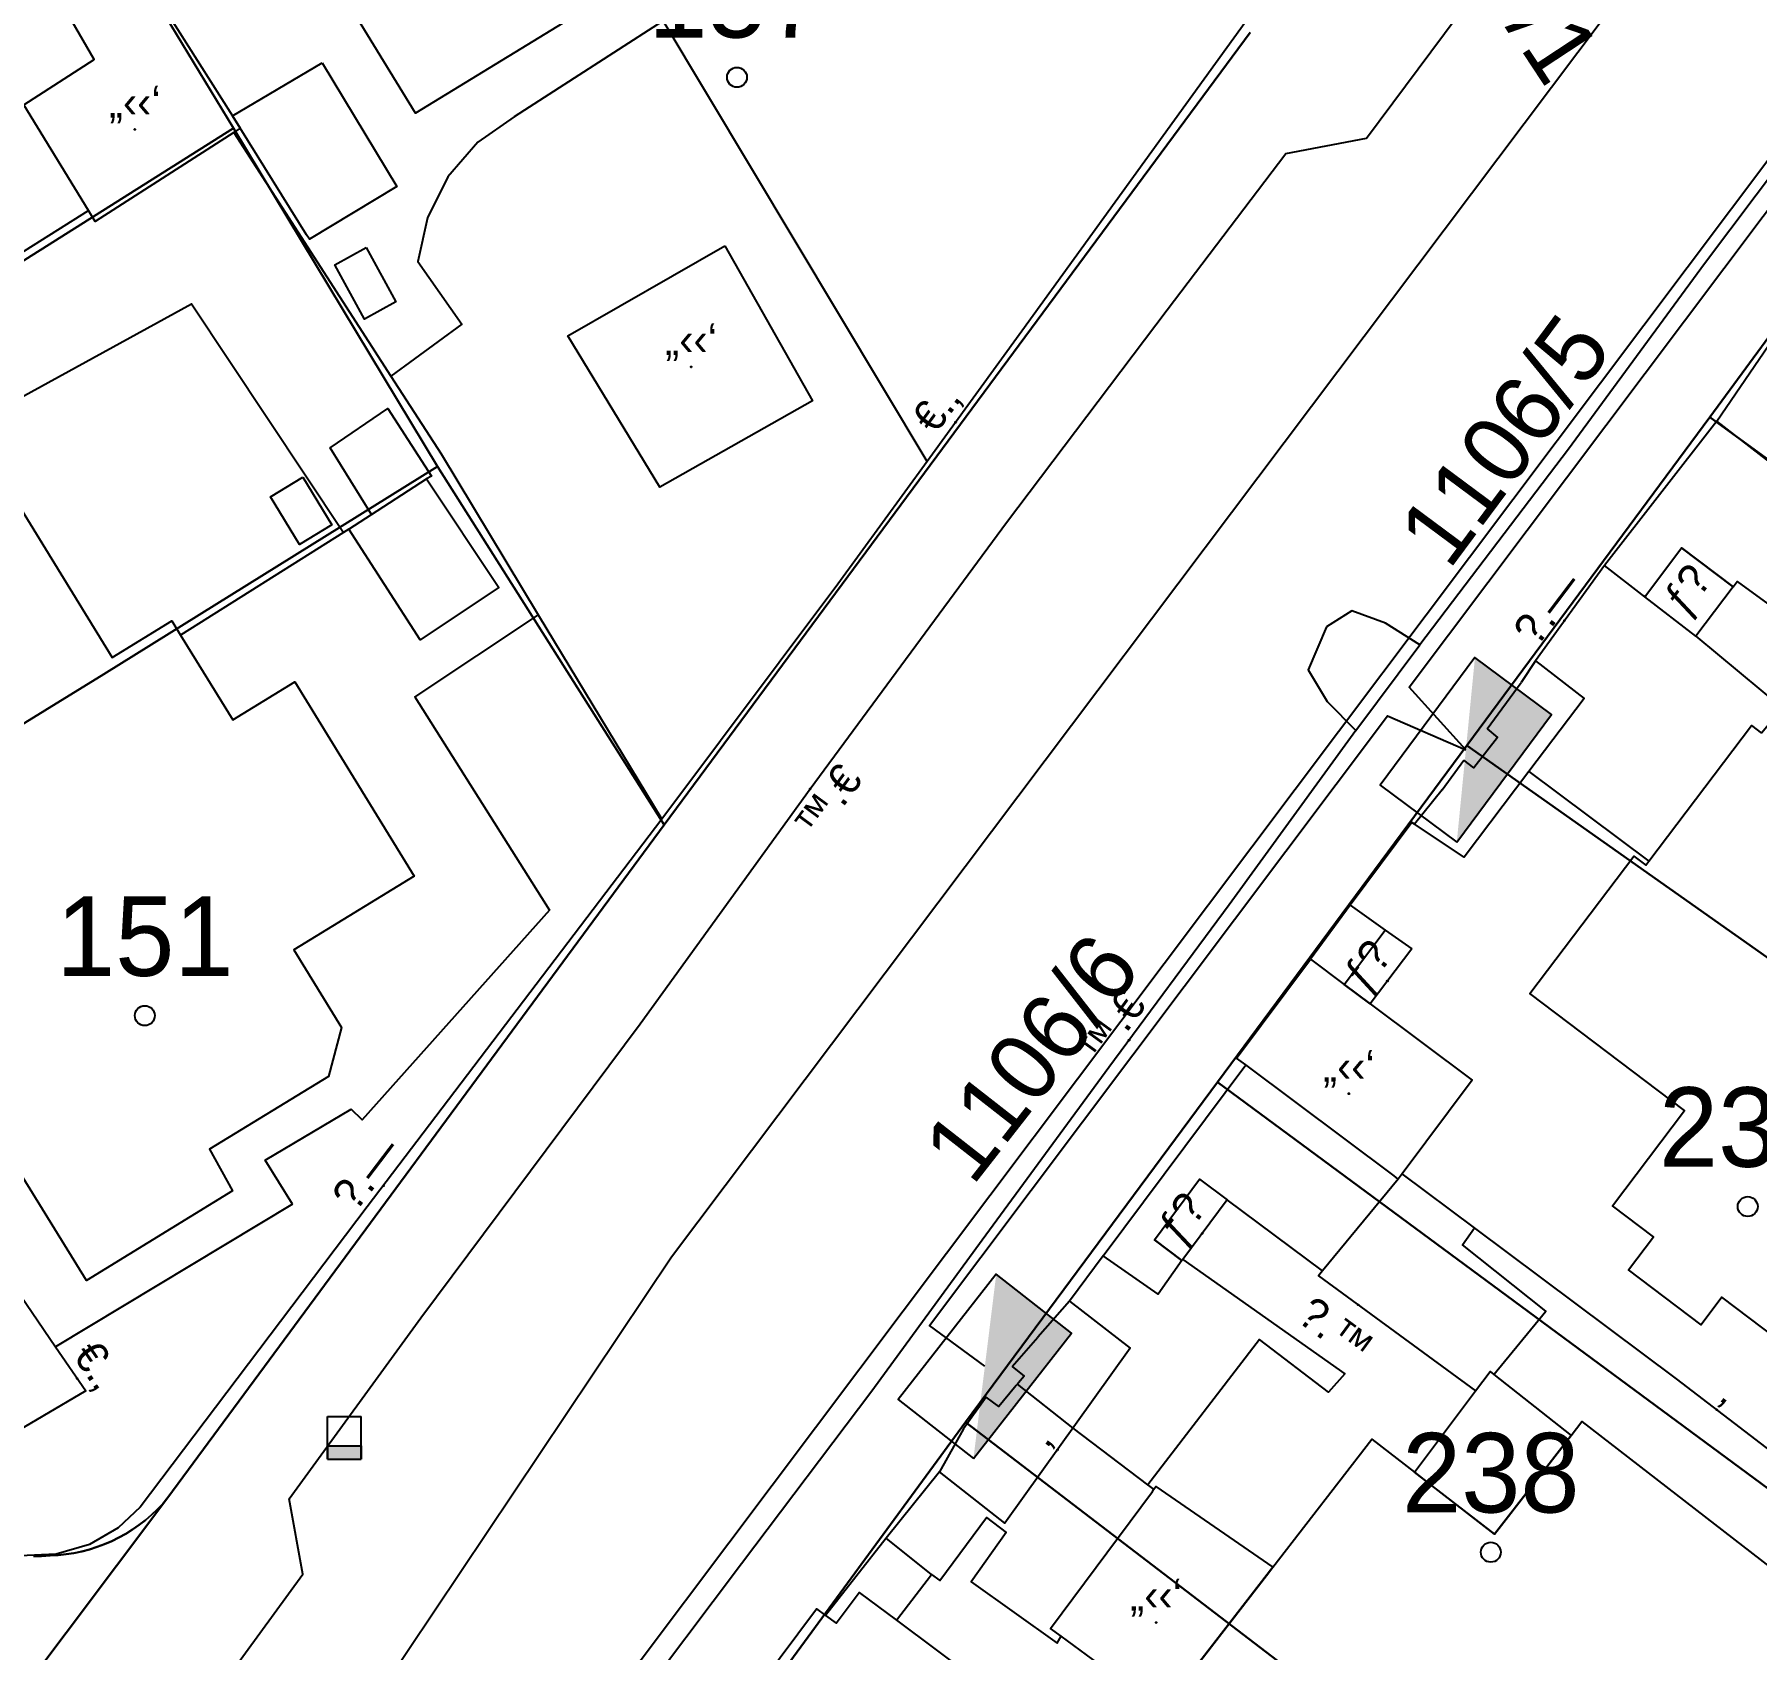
# Model space of a CAD drawing. Header units: metres. Extents: x 218299 to 220222, y 572714 to 574340.
# Drawn here: x 219218.68 to 219261.99, y 573309.25 to 573349.88 of the extents above; entities that cross this region are included whole.
import ezdxf
from ezdxf.enums import TextEntityAlignment as Align

# ---------------------------------------------------------------- set-up
doc = ezdxf.new("R2010")
doc.units = ezdxf.units.M
doc.header["$MEASUREMENT"] = 0
for name, color, linetype in [('1602', 44, 'Continuous'), ('1603', 44, 'Continuous'), ('6091', 102, 'CABLEUNDEXIST03'), ('6151', 102, 'CABLEUNDEXIST03'), ('6261', 7, 'Continuous'), ('A_POINTS', 2, 'Continuous'), ('M2200', 253, 'Continuous'), ('M2207', 253, 'Continuous'), ('M2401', 7, 'Continuous'), ('M2404', 7, 'Continuous'), ('M2407', 253, 'Continuous'), ('M2408', 253, 'Continuous'), ('M2412', 253, 'Continuous'), ('M2420', 253, 'Continuous'), ('M2601', 253, 'Continuous'), ('M2602', 253, 'Continuous'), ('M2605', 253, 'Continuous'), ('M5235', 253, 'Continuous')]:
    doc.layers.add(name, color=color, linetype=linetype)
doc.styles.add('HEBTXT', font='HEBTXT')
doc.styles.add('MAVAT_HEBTXT', font='HEBTXT')
doc.linetypes.add('CABLEUNDEXIST03', pattern='A,3.5,[222,elecad.shx,S=0.01,R=0,X=0,Y=0],1.5', length=5)

# ---------------------------------------------------------------- blocks, each defined once
blk = doc.blocks.new('6261')
blk.add_lwpolyline([(-2, -1.2), (2, -1.2), (2, 1.2), (-2, 1.2)], close=True)
at = {"color": 0}
blk.add_solid([(2, 1.2), (-2, -1.2), (2, -1.2)], dxfattribs=at)
at = {"color": 0, "style": 'HEBTXT'}
blk.add_attdef('PIL_NAME', (2.689, 2.418), '', height=1.7, dxfattribs=at)
at = {"style": 'HEBTXT'}
blk.add_attdef('CAMUT_MONIM', (2.489, 0.218), '', height=1.7, dxfattribs=at)
at = {"color": 0, "style": 'HEBTXT', "flags": 1}
for tag, p in [('TYPE', (2.585, -1.773)), ('MAP_TYPE', (2.689, -3.782))]:
    blk.add_attdef(tag, p, '', height=1.7, dxfattribs=at)
blk = doc.blocks.new('1603')
at = {"layer": 'A_POINTS'}
blk.add_circle((0, 0), 0.25, dxfattribs=at)
at = {"color": 0, "style": 'HEBTXT'}
blk.add_attdef('PARCEL_NUM', text='', height=2, dxfattribs=at).set_placement((0, 1), align=Align.CENTER)
at = {"color": 0, "style": 'HEBTXT', "flags": 1}
blk.add_attdef('LOT_NUM', text='', height=2, dxfattribs=at).set_placement((0, -2.5), align=Align.CENTER)
blk = doc.blocks.new('M2404')
blk.add_circle((0, 0), 0.025)
at = {"style": 'MAVAT_HEBTXT'}
blk.add_attdef('NAME', text='', height=0.8, dxfattribs=at).set_placement((0, 1.592), align=Align.MIDDLE)
blk = doc.blocks.new('M2407')
blk.add_circle((0, 0), 0.025)
at = {"style": 'MAVAT_HEBTXT'}
blk.add_attdef('NAME', text='', height=0.8, dxfattribs=at).set_placement((0, 1.592), align=Align.MIDDLE)
blk = doc.blocks.new('M2601')
blk.add_circle((0, 0), 0.025)
at = {"style": 'MAVAT_HEBTXT'}
blk.add_attdef('NAME', text='', height=0.8, dxfattribs=at).set_placement((0, 1.592), align=Align.MIDDLE)
blk = doc.blocks.new('M2602')
blk.add_circle((0, 0), 0.025)
at = {"style": 'MAVAT_HEBTXT'}
blk.add_attdef('NAME', text='', height=0.8, dxfattribs=at).set_placement((0, 1.592), align=Align.MIDDLE)
blk = doc.blocks.new('M2605')
blk.add_circle((0, 0), 0.025)
at = {"style": 'MAVAT_HEBTXT'}
blk.add_attdef('NAME', text='', height=0.8, dxfattribs=at).set_placement((0, 1.592), align=Align.MIDDLE)
blk = doc.blocks.new('M2207')
blk.add_circle((0, 0), 0.025)
at = {"style": 'MAVAT_HEBTXT'}
blk.add_attdef('NAME', text='', height=0.8, dxfattribs=at).set_placement((0, 1.592), align=Align.MIDDLE)
blk = doc.blocks.new('M2412')
blk.add_circle((0, 0), 0.025)
at = {"style": 'MAVAT_HEBTXT'}
blk.add_attdef('NAME', text='', height=0.8, dxfattribs=at).set_placement((0, 1.592), align=Align.MIDDLE)
blk = doc.blocks.new('*U89')
at = {"linetype": 'Continuous'}
for p, q in [((-0.845, 0), (-0.845, -0.663)), ((0.845, 0), (0.845, -0.663))]:
    blk.add_line(p, q, dxfattribs=at)
blk.add_solid([(-0.845, 0), (-0.845, -0.663), (0.845, -0.663)], dxfattribs=at)
at = {"linetype": 'Continuous', "extrusion": (0, 0, -1)}
blk.add_solid([(0.845, 0), (-0.845, 0), (-0.845, -0.663)], dxfattribs=at)
blk = doc.blocks.new('M5235')
for points in [[(-0.845, 1.471), (0.845, 1.471)], [(-0.845, -0.663), (-0.845, 1.471)], [(0.845, -0.663), (0.845, 1.471)], [(-0.845, 0), (0.845, 0)], [(-0.845, -0.663), (0.845, -0.663)]]:
    blk.add_lwpolyline(points)
at = {"linetype": 'Continuous'}
blk.add_blockref('*U89', (0, 0), dxfattribs=at)
at = {"style": 'MAVAT_HEBTXT', "flags": 1}
for tag, p in [('MARK', (0, 2.721)), ('HEIGHT', (0, -1.915)), ('NAME', (0, -4.483))]:
    blk.add_attdef(tag, text='', height=0.8, dxfattribs=at).set_placement(p, align=Align.MIDDLE)
blk = doc.blocks.new('111')
at = {"layer": 'M2200'}
for points in [[(219225.169, 573362.967, 579.66), (219228.846, 573365.218, 579.767), (219233.382, 573367.996, 579.9), (219233.382, 573367.996, 579.9), (219234.721, 573365.809, 579.9), (219235.33, 573366.182, 579.66), (219236.865, 573363.676, 579.66), (219236.215, 573363.278, 579.9), (219237.361, 573361.407, 579.9), (219237.413, 573361.322, 579.9), (219238.312, 573359.855, 579.9), (219238.985, 573360.267, 579.42), (219240.523, 573357.754, 579.42), (219239.743, 573357.276, 579.9), (219240.982, 573355.252, 579.9), (219233.112, 573350.433, 580.14), (219232.919, 573350.749, 580.62), (219228.264, 573347.899, 580.62), (219224.572, 573353.928, 580.62), (219224.531, 573353.996, 580.62), (219228.99, 573356.726, 580.62)], [(219228.542, 573338.697, 581.46), (219230.361, 573335.964, 581.34), (219228.383, 573334.648, 581.34), (219226.589, 573337.434, 581.46), (219226.589, 573337.434, 581.46), (219227.153, 573337.798, 581.46), (219228.542, 573338.697, 581.46)]]:
    blk.add_polyline3d(points, close=True, dxfattribs=at)
for points in [[(219217.048, 573340.043, 581.22), (219220.637, 573334.203, 581.22), (219222.134, 573335.123, 580.98), (219222.355, 573334.763, 581.205), (219223.664, 573332.633, 582.54), (219225.227, 573333.593, 583.02), (219228.229, 573328.707, 582.06), (219225.201, 573326.847, 581.94), (219226.401, 573324.894, 581.94), (219226.073, 573323.66, 581.94), (219223.085, 573321.836, 581.94), (219223.656, 573320.787, 581.94), (219219.986, 573318.531, 581.94), (219217.845, 573322.015, 581.94)], [(219267.585, 573313.228, 584.52), (219261.124, 573318.114, 584.52), (219260.6, 573317.42, 581.1), (219258.775, 573318.8, 581.1), (219259.404, 573319.631, 581.1), (219258.372, 573320.411, 581.1), (219260.184, 573322.808, 583.08), (219256.293, 573325.75, 580.92), (219258.907, 573329.207, 581.1), (219259.206, 573328.981, 581.1), (219259.206, 573328.981, 581.1), (219259.284, 573329.084, 581.1), (219261.864, 573332.496, 581.1), (219262.12, 573332.303, 581.245)], [(219247.021, 573307.693, 582.54), (219249.669, 573311.115, 582.72), (219249.825, 573311.318, 582.73), (219252.317, 573314.538, 582.9), (219253.387, 573313.71, 583.398), (219253.862, 573313.343, 583.62), (219255.406, 573312.148, 584.34), (219255.406, 573312.148, 584.34), (219257.327, 573314.63, 584.34), (219257.599, 573314.982, 584.34), (219264.973, 573309.277, 584.34)]]:
    blk.add_polyline3d(points, dxfattribs=at)
at = {"layer": 'M2207'}
for points in [[(219220.693, 573352.513, 579.6), (219220.693, 573352.513, 579.6), (219221.17, 573351.759, 579.6), (219223.659, 573347.827, 579.6), (219223.853, 573347.517, 579.6), (219223.853, 573347.517, 579.6), (219223.69, 573347.412, 579.616), (219220.209, 573345.168, 579.96), (219220.209, 573345.168, 579.96), (219220.038, 573345.448, 579.948), (219218.411, 573348.11, 579.84), (219220.182, 573349.243, 579.84), (219218.886, 573351.488, 579.72)], [(219225.911, 573349.159, 580.56), (219227.795, 573346.054, 580.56), (219225.593, 573344.73, 580.32), (219225.525, 573344.839, 580.32), (219223.853, 573347.517, 580.32), (219223.659, 573347.827, 580.32), (219223.659, 573347.827, 580.32)], [(219227.021, 573344.515, 579.6), (219227.769, 573343.152, 579.6), (219226.978, 573342.718, 579.6), (219226.23, 573344.081, 579.6), (219227.021, 573344.515, 579.6)], [(219236.042, 573344.556, 578.76), (219238.244, 573340.662, 578.76), (219234.404, 573338.492, 578.88), (219232.097, 573342.297, 578.88)], [(219262.888, 573342.924, 580.2), (219263.003, 573342.836, 580.2), (219266.897, 573339.854, 580.2), (219264.844, 573337.174, 580.2), (219264.844, 573337.174, 580.2), (219260.991, 573340.148, 580.2), (219260.991, 573340.148, 580.2), (219262.888, 573342.924, 580.2)], [(219225.427, 573338.736, 579.48), (219226.154, 573337.54, 579.48), (219225.344, 573337.047, 579.48), (219224.616, 573338.243, 579.48), (219225.427, 573338.736, 579.48)], [(219250.775, 573326.616, 580.32), (219250.775, 573326.616, 580.32), (219251.622, 573325.982, 580.37), (219252.272, 573325.495, 580.408), (219254.842, 573323.571, 580.56), (219253.082, 573321.219, 580.56), (219252.98, 573321.084, 580.56), (219252.98, 573321.084, 580.56), (219252.875, 573321.163, 580.553), (219249.144, 573323.957, 580.333), (219248.913, 573324.129, 580.32), (219250.775, 573326.616, 580.32)], [(219257.327, 573314.63, 581.1), (219255.406, 573312.148, 581.1), (219253.387, 573313.71, 580.92), (219254.928, 573315.756, 580.92), (219255.292, 573316.239, 580.92), (219255.383, 573316.167, 580.928)], [(219249.825, 573311.318, 581.46), (219247.021, 573307.693, 581.46), (219248.271, 573306.683, 581.46), (219246.55, 573304.426, 581.1), (219245.069, 573305.536, 581.1), (219246.893, 573307.827, 581.46), (219244.499, 573309.582, 580.973), (219244.237, 573309.775, 580.92), (219246.796, 573313.228, 581.094), (219246.834, 573313.279, 581.096), (219246.884, 573313.348, 581.1)], [(219241.352, 573305.144, 580.56), (219241.352, 573305.144, 580.56), (219237.244, 573308.21, 580.56), (219236.966, 573308.418, 580.56), (219236.966, 573308.418, 580.56), (219238.351, 573310.274, 580.56), (219238.579, 573310.104, 580.56), (219238.84, 573309.91, 580.56), (219239.42, 573310.687, 580.56), (219240.357, 573309.987, 580.56), (219243.318, 573307.777, 580.56), (219241.352, 573305.144, 580.56)]]:
    blk.add_polyline3d(points, close=True, dxfattribs=at)
at = {"layer": 'M2401'}
for points in [[(219263.921, 573348.405, 577.26), (219260.684, 573344.109, 577.38), (219257.266, 573339.448, 577.62), (219253.526, 573334.523, 577.74), (219252.657, 573335.07, 577.789), (219251.815, 573335.374, 577.843), (219251.174, 573334.971, 577.844), (219250.717, 573333.892, 577.844), (219251.197, 573333.099, 577.848), (219251.914, 573332.368, 577.86), (219248.725, 573327.984, 577.98), (219245.7, 573323.886, 578.22), (219242.513, 573319.548, 578.34), (219239.741, 573315.749, 578.34), (219236.463, 573311.407, 578.46), (219233.64, 573307.645, 578.46)], [(219216.497, 573299.294, 578.22), (219221.824, 573306.2, 578.1), (219225.429, 573311.145, 578.1), (219225.081, 573313.043, 578.22), (219228.396, 573317.596, 578.1), (219233.916, 573324.989, 577.86), (219238.187, 573330.899, 577.62), (219243.129, 573337.597, 577.38), (219247.172, 573342.951, 577.38), (219250.154, 573346.882, 577.38), (219252.182, 573347.264, 577.26), (219255.764, 573352.081, 577.02)]]:
    blk.add_polyline3d(points, dxfattribs=at)
at = {"layer": 'M2404'}
for points in [[(219263.921, 573348.405, 577.26), (219260.684, 573344.109, 577.38), (219257.266, 573339.448, 577.62), (219253.526, 573334.523, 577.74), (219252.657, 573335.07, 577.789), (219251.815, 573335.374, 577.843), (219251.174, 573334.971, 577.844), (219250.717, 573333.892, 577.844), (219251.197, 573333.099, 577.848), (219251.914, 573332.368, 577.86), (219248.725, 573327.984, 577.98), (219245.7, 573323.886, 578.22), (219242.513, 573319.548, 578.34), (219239.741, 573315.749, 578.34), (219236.463, 573311.407, 578.46), (219233.64, 573307.645, 578.46)], [(219216.497, 573299.294, 578.22), (219221.824, 573306.2, 578.1), (219225.429, 573311.145, 578.1), (219225.081, 573313.043, 578.22), (219228.396, 573317.596, 578.1), (219233.916, 573324.989, 577.86), (219238.187, 573330.899, 577.62), (219243.129, 573337.597, 577.38), (219247.172, 573342.951, 577.38), (219250.154, 573346.882, 577.38), (219252.182, 573347.264, 577.26), (219255.764, 573352.081, 577.02)]]:
    blk.add_polyline3d(points, dxfattribs=at)
at = {"layer": 'M2407'}
for points in [[(219241.13, 573339.133, 577.532), (219234.492, 573350.216, 577.532), (219230.747, 573347.807, 577.772), (219229.832, 573347.165, 577.772), (219229.077, 573346.293, 577.772), (219228.562, 573345.261, 577.772), (219228.322, 573344.168, 577.772), (219229.428, 573342.586, 577.772), (219227.644, 573341.283, 577.772)], [(219217.048, 573340.043, 578.64), (219222.631, 573343.103, 578.685), (219226.451, 573337.347, 578.64)], [(219227.153, 573337.798, 578.595), (219226.114, 573339.479, 578.595), (219227.568, 573340.466, 578.595), (219228.662, 573338.767, 578.595), (219228.542, 573338.697, 578.595)], [(219231.351, 573335.277, 578.612), (219228.243, 573333.211, 578.612), (219231.629, 573327.852, 578.612), (219226.925, 573322.571, 578.612), (219226.643, 573322.842, 578.612)], [(219260.47, 573334.737, 578.612), (219262.642, 573332.933, 578.732), (219262.12, 573332.303, 578.732)], [(219225.171, 573320.45, 578.612), (219219.209, 573316.866, 578.492)], [(219255.383, 573316.167, 578.612), (219256.689, 573317.758, 578.732), (219254.6, 573319.429, 578.732), (219254.901, 573319.858, 578.732)], [(219247.559, 573319.064, 578.732), (219251.636, 573316.186, 578.732), (219251.229, 573315.722, 578.732), (219249.494, 573317.044, 578.732), (219246.685, 573313.392, 578.732)], [(219251.077, 573318.773, 578.732), (219250.976, 573318.653, 578.732), (219254.928, 573315.756, 578.612)], [(219241.239, 573311.135, 578.732), (219241.449, 573310.988, 578.732), (219242.628, 573312.569, 578.732), (219243.119, 573312.19, 578.732), (219242.242, 573310.951, 578.732), (219244.403, 573309.409, 578.732), (219244.499, 573309.582, 578.732)]]:
    blk.add_polyline3d(points, dxfattribs=at)
at = {"layer": 'M2408'}
for points in [[(219260.991, 573340.148, 577.532), (219258.168, 573336.517, 577.772)], [(219251.914, 573332.368, 577.86), (219253.526, 573334.523, 577.74)], [(219256.435, 573334.123, 577.772), (219256.076, 573333.578, 577.772)], [(219254.082, 573330.875, 578.012), (219253.393, 573330.01, 578.012)], [(219251.769, 573327.974, 578.012), (219250.775, 573326.616, 578.012)], [(219245.556, 573319.155, 578.252), (219249.144, 573323.957, 578.012)], [(219244.716, 573318.011, 578.492), (219243.914, 573317.11, 578.492)], [(219242.05, 573314.798, 578.492), (219241.44, 573313.719, 578.492)], [(219240.099, 573312.05, 578.492), (219238.579, 573310.104, 578.492)]]:
    blk.add_polyline3d(points, dxfattribs=at)
at = {"layer": 'M2412'}
for points in [[(219261.402, 573335.983, 578.732), (219260.47, 573334.737, 578.612), (219259.182, 573335.733, 577.772), (219260.105, 573336.963, 577.772)], [(219253.325, 573326.872, 578.852), (219252.272, 573325.495, 578.852), (219251.622, 573325.982, 578.012), (219252.656, 573327.346, 578.012)], [(219248.677, 573320.562, 578.732), (219247.559, 573319.064, 578.732), (219247.538, 573319.035, 578.732), (219247.538, 573319.035, 578.732), (219247.538, 573319.035, 578.732), (219246.846, 573319.552, 578.132), (219246.846, 573319.552, 578.132), (219246.846, 573319.552, 578.132), (219247.985, 573321.079, 578.132), (219248.677, 573320.562, 578.732)]]:
    blk.add_polyline3d(points, close=True, dxfattribs=at)
at = {"layer": 'M2420', "linetype": 'Continuous', "lineweight": -3}
blk.add_lwpolyline([(219259.507, 573352.104), (219234.7, 573319.12), (219223.443, 573302.297)], dxfattribs=at)
at = {"layer": 'M2601'}
for points in [[(219261.402, 573335.983, 579.667), (219260.105, 573336.963, 579.332), (219260.105, 573336.963, 579.332)], [(219225.171, 573320.45, 578.852), (219225.171, 573320.45, 578.852), (219224.484, 573321.563, 578.852), (219226.643, 573322.842, 578.852), (219226.643, 573322.842, 578.852)], [(219268.858, 573309.258, 580.292), (219259.976, 573316.061, 580.052), (219254.901, 573319.858, 580.405), (219253.082, 573321.219, 580.532)], [(219246.846, 573319.552, 578.492), (219247.538, 573319.035, 578.972), (219246.945, 573318.192, 578.972), (219245.556, 573319.155, 578.972)], [(219245.556, 573319.155, 579.812), (219245.556, 573319.155, 579.812), (219245.556, 573319.155, 579.812), (219244.716, 573318.011, 579.812), (219244.716, 573318.011, 579.812), (219246.241, 573316.828, 580.052), (219243.083, 573312.426, 580.052), (219241.44, 573313.719, 579.932), (219241.44, 573313.719, 579.932), (219240.099, 573312.05, 579.812), (219240.099, 573312.05, 579.812)], [(219243.269, 573316.37, 579.692), (219243.914, 573317.11, 579.692), (219243.914, 573317.11, 579.692)], [(219246.834, 573313.279, 580.292), (219246.685, 573313.392, 580.284), (219244.801, 573314.82, 580.177), (219244.801, 573314.82, 580.177)]]:
    blk.add_polyline3d(points, dxfattribs=at)
at = {"layer": 'M2602'}
for points in [[(219249.127, 573350.176, 578.612), (219243.516, 573342.409, 579.092), (219241.13, 573339.133, 579.216), (219238.886, 573336.052, 579.332), (219234.456, 573330.136, 579.092), (219234.456, 573330.136, 579.092)], [(219226.589, 573337.434, 580.052), (219226.451, 573337.347, 580.052), (219222.355, 573334.763, 580.052)], [(219255.214, 573332.409, 579.864), (219256.076, 573333.578, 579.812), (219256.076, 573333.578, 579.812)], [(219255.214, 573332.409, 579.332), (219255.475, 573332.193, 579.332), (219254.879, 573331.432, 579.332), (219254.633, 573331.622, 579.332)], [(219254.082, 573330.875, 579.932), (219254.082, 573330.875, 579.932), (219254.633, 573331.622, 579.899)], [(219256.264, 573331.332, 579.932), (219259.284, 573329.084, 579.932)], [(219216.707, 573320.529, 578.852), (219219.209, 573316.866, 578.852), (219219.968, 573315.754, 578.852), (219215.633, 573313.211, 578.852)], [(219243.269, 573316.37, 579.812), (219243.568, 573316.126, 579.812), (219243.43, 573315.959, 579.812), (219243.401, 573315.924, 579.812), (219243.387, 573315.907, 579.812), (219243.374, 573315.892, 579.812), (219243.33, 573315.838, 579.812), (219242.936, 573315.36, 579.812), (219242.612, 573315.599, 579.812), (219242.05, 573314.798, 579.812)], [(219244.801, 573314.82, 579.332), (219243.401, 573315.924, 579.332)], [(219221.338, 573312.828, 580.052), (219220.783, 573312.31, 580.144), (219220.067, 573311.894, 580.231), (219219.221, 573311.644, 580.306), (219218.31, 573311.61, 580.357), (219217.418, 573311.805, 580.38), (219216.627, 573312.201, 580.373), (219215.991, 573312.738, 580.342), (219215.53, 573313.347, 580.292)]]:
    blk.add_polyline3d(points, dxfattribs=at)
at = {"layer": 'M2605'}
for points in [[(219223.69, 573347.412, 578.612), (219227.644, 573341.283, 578.612), (219228.905, 573339.327, 578.612), (219231.351, 573335.277, 578.612), (219234.456, 573330.136, 578.612), (219227.05, 573320.382, 578.612), (219221.338, 573312.828, 578.612), (219221.338, 573312.828, 578.612)], [(219216.707, 573320.529, 578.612), (219216.707, 573320.529, 578.612), (219215.095, 573319.482, 578.612), (219212.498, 573317.796, 578.612), (219212.498, 573317.796, 578.612), (219208.598, 573324.562, 578.612), (219208.713, 573324.631, 578.612), (219209.936, 573325.357, 578.612), (219208.998, 573326.794, 578.612), (219208.956, 573326.858, 578.612), (219208.893, 573326.956, 578.612), (219207.705, 573326.257, 578.612), (219207.705, 573326.257, 578.612), (219206.166, 573328.54, 578.612), (219204.091, 573331.905, 578.612), (219204.091, 573331.905, 578.612), (219206.774, 573333.512, 578.612), (219208.219, 573334.378, 578.612), (219206.714, 573337.05, 578.612), (219206.809, 573337.11, 578.612), (219220.038, 573345.448, 578.612)], [(219261.402, 573335.983, 578.612), (219261.402, 573335.983, 578.612), (219261.508, 573336.118, 578.612), (219263.141, 573334.927, 578.612), (219263.141, 573334.927, 578.612), (219264.844, 573337.174, 578.612), (219271.48, 573332.398, 578.852), (219280.833, 573325.551, 578.852), (219280.833, 573325.551, 578.852), (219280.779, 573325.481, 578.852), (219278.359, 573322.327, 578.852), (219278.293, 573322.24, 578.852), (219275.807, 573319, 578.852)], [(219260.47, 573334.737, 578.612), (219259.182, 573335.733, 578.612), (219258.168, 573336.517, 578.612), (219258.168, 573336.517, 578.612), (219256.435, 573334.123, 578.612), (219256.435, 573334.123, 578.612), (219257.657, 573333.173, 578.612), (219256.264, 573331.332, 578.723), (219254.637, 573329.181, 578.852), (219253.393, 573330.01, 578.852), (219253.326, 573330.055, 578.852), (219253.326, 573330.055, 578.852), (219251.769, 573327.974, 578.852), (219251.769, 573327.974, 578.852), (219252.656, 573327.346, 578.852), (219253.325, 573326.872, 578.852)], [(219252.98, 573321.084, 578.852), (219251.077, 573318.773, 578.732), (219248.677, 573320.562, 578.852), (219248.677, 573320.562, 578.852)], [(219240.357, 573309.987, 578.852), (219241.239, 573311.135, 578.852), (219241.239, 573311.135, 578.852), (219240.099, 573312.05, 578.852)]]:
    blk.add_polyline3d(points, dxfattribs=at)
at = {"layer": 'M2207'}
ref = blk.add_blockref('M2207', (219221.202, 573347.488), dxfattribs=dict(at, xscale=0.5, yscale=0.5, zscale=0.5))
ref.add_attrib('NAME', '„‹‹‘', dxfattribs={"layer": '0', "height": 0.8, "style": 'MAVAT_HEBTXT'}).set_placement((219221.202, 573348.113), align=Align.MIDDLE)
ref = blk.add_blockref('M2207', (219235.193, 573341.513), dxfattribs=dict(at, xscale=0.5, yscale=0.5, zscale=0.5))
ref.add_attrib('NAME', '„‹‹‘', dxfattribs={"layer": '0', "height": 0.8, "style": 'MAVAT_HEBTXT'}).set_placement((219235.193, 573342.138), align=Align.MIDDLE)
ref = blk.add_blockref('M2207', (219251.739, 573323.232), dxfattribs=dict(at, xscale=0.5, yscale=0.5, zscale=0.5))
ref.add_attrib('NAME', '„‹‹‘', dxfattribs={"layer": '0', "height": 0.8, "style": 'MAVAT_HEBTXT'}).set_placement((219251.739, 573323.857), align=Align.MIDDLE)
ref = blk.add_blockref('M2207', (219246.89, 573309.929), dxfattribs=dict(at, xscale=0.5, yscale=0.5, zscale=0.5))
ref.add_attrib('NAME', '„‹‹‘', dxfattribs={"layer": '0', "height": 0.8, "style": 'MAVAT_HEBTXT'}).set_placement((219246.89, 573310.554), align=Align.MIDDLE)
at = {"layer": 'M2404'}
ref = blk.add_blockref('M2404', (219238.187, 573330.899), dxfattribs=dict(at, xscale=0.5, yscale=0.5, zscale=0.5))
ref.add_attrib('NAME', '™.€', dxfattribs={"layer": '0', "height": 0.8, "rotation": 53.5774, "style": 'MAVAT_HEBTXT'}).set_placement((219238.63, 573330.573), align=Align.MIDDLE)
ref = blk.add_blockref('M2404', (219246.209, 573324.576), dxfattribs=dict(at, xscale=0.5, yscale=0.5, zscale=0.5))
ref.add_attrib('NAME', '™.€', dxfattribs={"layer": '0', "height": 0.8, "rotation": 53.8835, "style": 'MAVAT_HEBTXT'}).set_placement((219245.765, 573324.9), align=Align.MIDDLE)
at = {"layer": 'M2407'}
ref = blk.add_blockref('M2407', (219251.976, 573317.92), dxfattribs=dict(at, xscale=0.5, yscale=0.5, zscale=0.5))
ref.add_attrib('NAME', '\x8e.™', dxfattribs={"layer": '0', "height": 0.8, "rotation": 323.758, "style": 'MAVAT_HEBTXT'}).set_placement((219251.418, 573317.284), align=Align.MIDDLE)
at = {"layer": 'M2412'}
ref = blk.add_blockref('M2412', (219259.192, 573335.746), dxfattribs=dict(at, xscale=0.5, yscale=0.5, zscale=0.5))
ref.add_attrib('NAME', 'ƒ\x8e', dxfattribs={"layer": '0', "height": 0.8, "rotation": 53.1209, "style": 'MAVAT_HEBTXT'}).set_placement((219260.317, 573335.852), align=Align.MIDDLE)
ref = blk.add_blockref('M2412', (219252.709, 573326.066), dxfattribs=dict(at, xscale=0.5, yscale=0.5, zscale=0.5))
ref.add_attrib('NAME', 'ƒ\x8e', dxfattribs={"layer": '0', "height": 0.8, "rotation": 52.6231, "style": 'MAVAT_HEBTXT'}).set_placement((219252.272, 573326.4), align=Align.MIDDLE)
ref = blk.add_blockref('M2412', (219248.047, 573319.718), dxfattribs=dict(at, xscale=0.5, yscale=0.5, zscale=0.5))
ref.add_attrib('NAME', 'ƒ\x8e', dxfattribs={"layer": '0', "height": 0.8, "rotation": 53.2734, "style": 'MAVAT_HEBTXT'}).set_placement((219247.606, 573320.047), align=Align.MIDDLE)
at = {"layer": 'M2601'}
ref = blk.add_blockref('M2601', (219260.994, 573315.28), dxfattribs=dict(at, xscale=0.5, yscale=0.5, zscale=0.5))
ref.add_attrib('NAME', '‚', dxfattribs={"layer": '0', "height": 0.8, "rotation": 322.5517, "style": 'MAVAT_HEBTXT'}).set_placement((219261.329, 573315.717), align=Align.MIDDLE)
ref = blk.add_blockref('M2601', (219244.407, 573314.272), dxfattribs=dict(at, xscale=0.5, yscale=0.5, zscale=0.5))
ref.add_attrib('NAME', '‚', dxfattribs={"layer": '0', "height": 0.8, "rotation": 54.3393, "style": 'MAVAT_HEBTXT'}).set_placement((219243.961, 573314.592), align=Align.MIDDLE)
at = {"layer": 'M2602'}
ref = blk.add_blockref('M2602', (219241.848, 573340.119), dxfattribs=dict(at, xscale=0.5, yscale=0.5, zscale=0.5))
ref.add_attrib('NAME', '€.‚', dxfattribs={"layer": '0', "height": 0.8, "rotation": 53.9361, "style": 'MAVAT_HEBTXT'}).set_placement((219241.404, 573340.443), align=Align.MIDDLE)
ref = blk.add_blockref('M2602', (219219.755, 573316.066), dxfattribs=dict(at, xscale=0.5, yscale=0.5, zscale=0.5))
ref.add_attrib('NAME', '€.‚', dxfattribs={"layer": '0', "height": 0.8, "rotation": 304.3312, "style": 'MAVAT_HEBTXT'}).set_placement((219220.209, 573316.376), align=Align.MIDDLE)
at = {"layer": 'M2605'}
ref = blk.add_blockref('M2605', (219257.166, 573335.134), dxfattribs=dict(at, xscale=0.5, yscale=0.5, zscale=0.5))
ref.add_attrib('NAME', '\x9a.—', dxfattribs={"layer": '0', "height": 0.8, "rotation": 52.8875, "style": 'MAVAT_HEBTXT'}).set_placement((219256.728, 573335.466), align=Align.MIDDLE)
ref = blk.add_blockref('M2605', (219227.454, 573320.914), dxfattribs=dict(at, xscale=0.5, yscale=0.5, zscale=0.5))
ref.add_attrib('NAME', '\x9a.—', dxfattribs={"layer": '0', "height": 0.8, "rotation": 52.7892, "style": 'MAVAT_HEBTXT'}).set_placement((219227.016, 573321.247), align=Align.MIDDLE)
at = {"layer": 'M5235', "xscale": 0.5, "yscale": 0.5, "zscale": 0.5}
blk.add_blockref('M5235', (219226.473, 573314.372, 578.072), dxfattribs=at)

msp = doc.modelspace()

# ---------------------------------------------------------------- linework, layer by layer
at = {"layer": '1602'}
for points in [[(219197.236, 573342.871), (219202.716, 573346.271), (219210.056, 573350.751), (219218.546, 573355.941), (219221.116, 573351.751), (219223.686, 573347.521), (219202.496, 573334.151)], [(219280.993, 573325.571), (219260.822, 573340.251), (219266.829, 573348.432), (219286.863, 573333.587)], [(219213.106, 573329.281), (219207.606, 573325.891), (219202.496, 573334.151), (219223.686, 573347.521), (219228.816, 573339.011), (219220.426, 573333.781)], [(219275.098, 573317.6), (219254.706, 573331.993), (219260.822, 573340.251), (219280.993, 573325.571)], [(219268.512, 573308.694), (219248.434, 573323.525), (219254.706, 573331.993), (219275.098, 573317.6)], [(219261.942, 573299.793), (219242.096, 573314.968), (219248.434, 573323.525), (219268.512, 573308.694)], [(219256.307, 573292.067), (219236.691, 573307.59), (219242.096, 573314.968), (219261.942, 573299.793)]]:
    msp.add_lwpolyline(points, close=True, dxfattribs=at)
for points in [[(219249.256, 573349.927), (219234.516, 573329.991), (219228.816, 573339.011), (219223.686, 573347.521), (219221.116, 573351.751)], [(219210.476, 573297.701), (219222.036, 573313.071), (219234.516, 573329.991), (219249.256, 573349.927)], [(219266.829, 573348.432), (219260.822, 573340.251), (219254.706, 573331.993), (219248.434, 573323.525), (219242.096, 573314.968), (219236.691, 573307.59)], [(219213.106, 573329.281), (219220.426, 573333.781), (219228.816, 573339.011), (219234.516, 573329.991), (219222.036, 573313.071), (219221.9039, 573312.9181), (219221.7657, 573312.7735), (219221.6205, 573312.636), (219221.4685, 573312.506), (219221.3103, 573312.3837), (219221.1462, 573312.2695), (219220.9765, 573312.1636), (219220.8018, 573312.0663), (219220.6224, 573311.9779), (219220.4389, 573311.8986), (219220.2516, 573311.8285), (219220.061, 573311.7679), (219219.8676, 573311.7169), (219219.6719, 573311.6756), (219219.4745, 573311.6441), (219219.2756, 573311.6226), (219219.076, 573311.611), (219218.8581, 573311.5994), (219218.6581, 573311.5993)], [(219218.6581, 573311.5993), (219218.8581, 573311.5994), (219219.076, 573311.611), (219219.2756, 573311.6226), (219219.4745, 573311.6441), (219219.6719, 573311.6756), (219219.8676, 573311.7169), (219220.061, 573311.7679), (219220.2516, 573311.8285), (219220.4389, 573311.8986), (219220.6224, 573311.9779), (219220.8018, 573312.0663), (219220.9765, 573312.1636), (219221.1462, 573312.2695), (219221.3103, 573312.3837), (219221.4685, 573312.506), (219221.6205, 573312.636), (219221.7657, 573312.7735), (219221.9039, 573312.9181), (219222.036, 573313.071), (219210.476, 573297.701)]]:
    msp.add_lwpolyline(points, dxfattribs=at)
at = {"layer": '6091'}
msp.add_lwpolyline([(219295.3424, 573421.1759), (219294.305, 573413.3803), (219293.47, 573408.5095), (219291.1708, 573400.0866), (219286.419, 573384.466), (219277.9884, 573368.8453), (219265.4192, 573350.9275), (219263.5399, 573348.3897), (219215.3033, 573284.1936), (219213.1404, 573282.0327), (219192.6459, 573261.3166), (219185.7485, 573255.96), (219177.402, 573250.0513), (219169.4241, 573245.0775), (219161.1517, 573239.9228), (219151.8757, 573235.6133), (219142.6529, 573231.2696)], dxfattribs=at)
at = {"layer": '6151'}
for points in [[(219254.6818, 573331.8797), (219253.2584, 573333.458), (219264.141, 573347.9413), (219265.1133, 573349.2542), (219267.0247, 573347.9964)], [(219242.5832, 573316.3734), (219241.1943, 573317.4024), (219252.7147, 573332.7344), (219254.6818, 573331.8797)]]:
    msp.add_lwpolyline(points, dxfattribs=at)

# ---------------------------------------------------------------- block references
msp.add_blockref('111', (0, 0))
at = {"layer": '1603'}
for p, values in [((219236.3482, 573348.7983), {'PARCEL_NUM': '157'}), ((219221.4533, 573325.1943), {'PARCEL_NUM': '151'}), ((219261.7714, 573320.392), {'PARCEL_NUM': '237'}), ((219255.3091, 573311.6968), {'PARCEL_NUM': '238'})]:
    msp.add_blockref('1603', p, dxfattribs=at).add_auto_attribs(values)
at = {"layer": '6261'}
ref = msp.add_blockref('6261', (219242.1341, 573365.1536), dxfattribs=dict(at, rotation=303.3499999999064))
ref.add_attrib('PIL_NAME', '14/218RD/פ32/2/1', (219246.5062, 573364.0078), dxfattribs={"layer": '0', "color": 0, "height": 1.7, "rotation": 303.35, "style": 'HEBTXT'})
ref = msp.add_blockref('6261', (219254.6818, 573331.8797), dxfattribs=dict(at, rotation=53.4099999999835))
ref.add_attrib('PIL_NAME', '1106/5', (219254.2585, 573336.3796), dxfattribs={"layer": '0', "color": 0, "height": 1.7, "rotation": 53.41, "style": 'HEBTXT'})
ref = msp.add_blockref('6261', (219242.5832, 573316.3734), dxfattribs=dict(at, rotation=51.97999999998397))
ref.add_attrib('PIL_NAME', '1106/6', (219242.2723, 573320.8824), dxfattribs={"layer": '0', "color": 0, "height": 1.7, "rotation": 51.98, "style": 'HEBTXT'})

doc.saveas('drawing.dxf')
